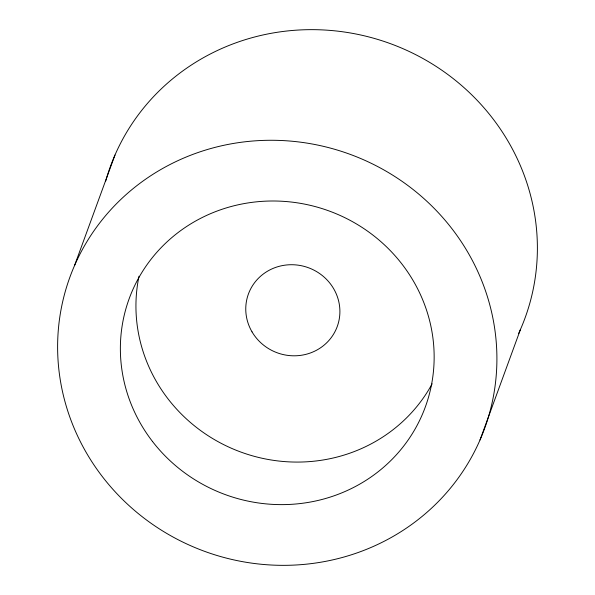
<?xml version="1.0" encoding="UTF-8"?>
<svg xmlns="http://www.w3.org/2000/svg" width="595" height="595" viewBox="0 0 595 595"><rect width="100%" height="100%" fill="white"/><g stroke="black" fill="none" stroke-linecap="round" stroke-linejoin="round"><path stroke-width="0.89" d="M74.501 265.653L114.984 155.035M480.016 439.965A220.723 211.411 20.1 0 0 249.03 141.357A220.723 211.411 20.1 0 0 102.734 477.101A220.723 211.411 20.1 0 0 480.016 439.965L520.499 329.347M105.694 181.081A220.723 211.411 20.1 0 1 391.027 43.881A220.723 211.411 20.1 0 1 518.609 333.55M432.134 383.827A157.66 151.011 20.1 0 1 240.774 452.022A157.66 151.011 20.1 0 1 139.014 276.214M152.595 441.594A157.66 151.011 20.1 0 0 422.086 415.065A157.66 151.011 20.1 0 0 257.1 201.772A157.66 151.011 20.1 0 0 152.595 441.594M252.02 331.846A47.295 45.302 20.1 0 0 333.542 334.204A47.295 45.302 20.1 0 0 292.926 264.738A47.295 45.302 20.1 0 0 252.02 331.846"/></g></svg>
